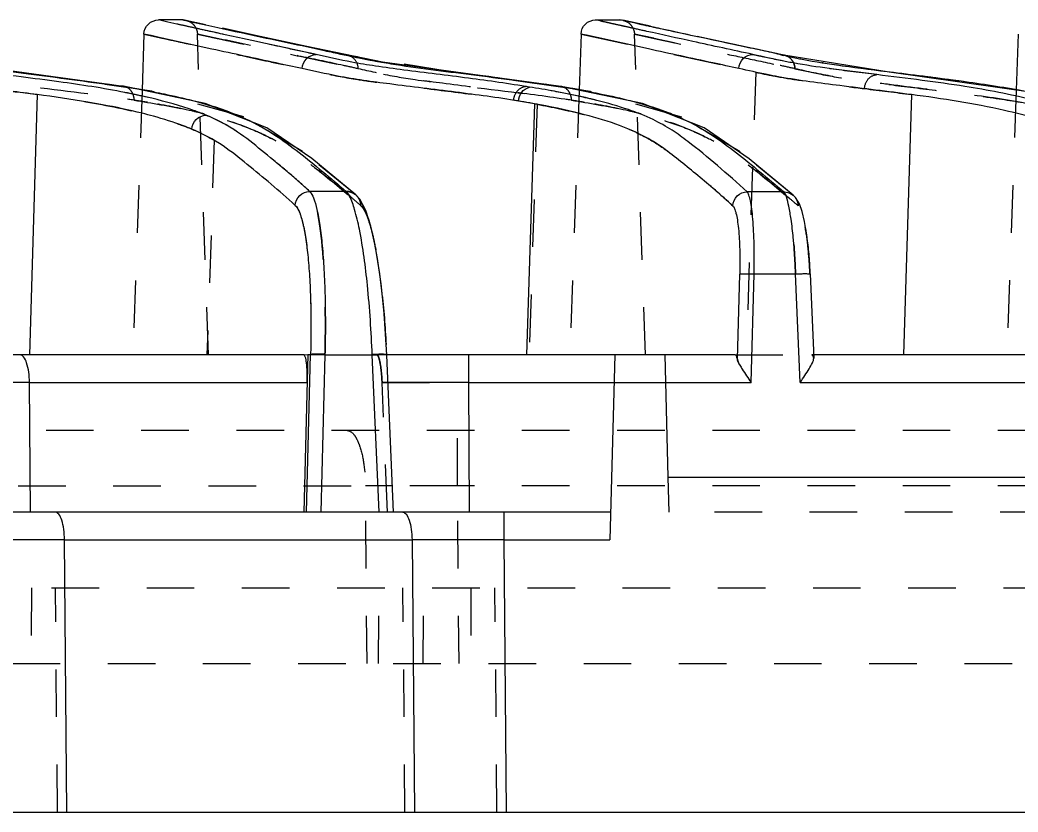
# Model space of a CAD drawing. Header units: millimetres. Extents: x 547 to 3706, y -10485 to 2068.
# Drawn here: x 1205.15 to 1239.41, y 1363.38 to 1390.58 of the extents above; entities that cross this region are included whole.
import ezdxf

# ---------------------------------------------------------------- set-up
doc = ezdxf.new("R2010")
doc.units = ezdxf.units.MM
doc.header["$LTSCALE"] = 16.335
doc.linetypes.add('HIDDEN', pattern=[0.2, 0.1, -0.1])
doc.layers.get('0').update_dxf_attribs({"linetype": 'CONTINUOUS'})
doc.layers.add('DEFAULT_2', color=8, linetype='HIDDEN')

msp = doc.modelspace()

# ---------------------------------------------------------------- linework, layer by layer
at = {"color": 7, "linetype": 'Continuous'}
for p, q in [((1210.744, 1390.583), (1209.91, 1390.583)), ((1210.226, 1390.513), (1209.911, 1390.583)), ((1211.054, 1390.329), (1210.226, 1390.513)), ((1210.969, 1390.535), (1211.539, 1390.411)), ((1224.91, 1390.583), (1225.744, 1390.583)), ((1225.156, 1390.528), (1224.91, 1390.583)), ((1225.686, 1390.41), (1225.156, 1390.528)), ((1226.322, 1390.457), (1225.745, 1390.583)), ((1226.376, 1390.456), (1225.845, 1390.572)), ((1225.785, 1390.388), (1225.686, 1390.41)), ((1226.673, 1390.191), (1225.785, 1390.388)), ((1209.41, 1390.1), (1209.343, 1388.17)), ((1209.659, 1390.045), (1209.41, 1390.1)), ((1209.975, 1389.975), (1209.659, 1390.045)), ((1211.743, 1389.585), (1209.975, 1389.975)), ((1224.41, 1390.1), (1224.343, 1388.17)), ((1224.661, 1390.045), (1224.41, 1390.1)), ((1224.97, 1389.977), (1224.661, 1390.045)), ((1226.729, 1389.588), (1224.97, 1389.977)), ((1239.41, 1390.1), (1239.343, 1388.174)), ((1217.593, 1389.13), (1215.001, 1389.674)), ((1231.273, 1389.401), (1229.99, 1389.676)), ((1208.703, 1388.303), (1202.587, 1389.131)), ((1216.389, 1389.376), (1216.381, 1389.378)), ((1223.713, 1388.302), (1217.593, 1389.13)), ((1231.27, 1389.39), (1231.371, 1389.38)), ((1231.371, 1389.38), (1231.378, 1389.378)), ((1234.992, 1388.796), (1231.372, 1389.379)), ((1239.921, 1388.091), (1234.992, 1388.796)), ((1208.703, 1388.304), (1208.616, 1388.307)), ((1208.703, 1388.304), (1208.703, 1388.304)), ((1211.513, 1387.716), (1208.703, 1388.304)), ((1223.713, 1388.302), (1223.625, 1388.305)), ((1224.343, 1388.182), (1223.708, 1388.272)), ((1223.713, 1388.302), (1223.713, 1388.302)), ((1205.75, 1388.02), (1205.481, 1379.084)), ((1213.623, 1386.88), (1211.513, 1387.716)), ((1235.75, 1388.02), (1235.481, 1379.084)), ((1222.814, 1387.704), (1222.542, 1379.084)), ((1215.173, 1385.821), (1213.623, 1386.88)), ((1216.678, 1384.577), (1215.173, 1385.821)), ((1231.694, 1384.564), (1230.184, 1385.812)), ((1216.351, 1384.695), (1215.097, 1384.695)), ((1231.366, 1384.681), (1230.111, 1384.681)), ((1216.67, 1384.584), (1216.678, 1384.577)), ((1231.69, 1384.567), (1231.694, 1384.564)), ((1232.256, 1382.192), (1232.21, 1382.75)), ((1232.274, 1381.86), (1232.256, 1382.192)), ((1229.776, 1378.932), (1229.856, 1381.855)), ((1230.248, 1378.136), (1230.35, 1381.864)), ((1230.35, 1381.864), (1231.774, 1381.864)), ((1231.935, 1378.136), (1231.774, 1381.864)), ((1232.274, 1381.86), (1232.398, 1378.974)), ((1232.274, 1381.86), (1232.274, 1381.86)), ((1217.744, 1379.088), (1217.728, 1379.434)), ((1214.895, 1379.084), (1151.125, 1379.084)), ((1215.036, 1379.094), (1214.897, 1373.684)), ((1214.984, 1373.684), (1215.129, 1379.094)), ((1215.036, 1379.094), (1215.129, 1379.094)), ((1215.623, 1379.083), (1215.478, 1373.684)), ((1215.623, 1379.083), (1217.245, 1379.083)), ((1217.481, 1373.684), (1217.245, 1379.083)), ((1229.702, 1379.084), (1217.744, 1379.084)), ((1217.745, 1379.077), (1217.745, 1379.077)), ((1217.98, 1373.684), (1217.745, 1379.077)), ((1220.56, 1378.136), (1220.56, 1379.084)), ((1225.566, 1379.084), (1225.4, 1372.736)), ((1227.284, 1379.084), (1227.394, 1374.884)), ((1244.702, 1379.084), (1232.332, 1379.084)), ((1205.52, 1373.684), (1205.482, 1378.136)), ((1205.482, 1378.136), (1215.012, 1378.136)), ((1220.583, 1373.684), (1220.56, 1378.136)), ((1220.56, 1378.136), (1230.248, 1378.136)), ((1231.935, 1378.136), (1244.817, 1378.136)), ((1227.394, 1374.884), (1240.456, 1374.884)), ((1225.425, 1373.684), (1136.716, 1373.684)), ((1221.768, 1372.736), (1221.768, 1373.684)), ((1206.764, 1363.384), (1206.685, 1372.736)), ((1206.685, 1372.736), (1218.61, 1372.736)), ((1218.61, 1372.736), (1218.69, 1363.384)), ((1221.848, 1363.384), (1221.768, 1372.736)), ((1221.768, 1372.736), (1225.4, 1372.736)), ((1135.228, 1363.384), (1617.379, 1363.384))]:
    msp.add_line(p, q, dxfattribs=at)
for points in [[(1230.184, 1385.812), (1228.633, 1386.874), (1226.523, 1387.713), (1223.713, 1388.302)], [(1217.143, 1383.702), (1216.984, 1384.135), (1216.788, 1384.463), (1216.669, 1384.584)], [(1232.078, 1383.666), (1231.997, 1384.004), (1231.904, 1384.264), (1231.769, 1384.487), (1231.689, 1384.567)], [(1217.728, 1379.434), (1217.653, 1380.52), (1217.552, 1381.518), (1217.43, 1382.392), (1217.292, 1383.124), (1217.143, 1383.702)], [(1232.21, 1382.75), (1232.15, 1383.245), (1232.078, 1383.666)]]:
    msp.add_lwpolyline(points, dxfattribs=at)
for centre, radius, start, end in [((1222.72, 1418.948), 30.256, 258.9294, 259.6354), ((1222.926, 1420.085), 31.411, 259.6385, 260.7568), ((1232.897, 1395.303), 6.133, 254.616, 255.4588), ((1234.712, 1408.005), 19.692, 259.6769, 259.8583), ((1202.939, 1351.515), 37.228, 81.0765, 81.2288), ((1203.722, 1356.417), 32.264, 79.2408, 81.1002), ((1217.963, 1351.651), 37.09, 81.0656, 81.2187), ((1218.739, 1356.498), 32.181, 79.2382, 81.0889), ((1216.796, 1354.568), 33.677, 79.7044, 80.6594)]:
    msp.add_arc(centre, radius, start, end, dxfattribs=at)
for points, knots in [([(1209.41, 1390.1), (1209.414, 1390.225), (1209.525, 1390.481), (1209.785, 1390.583), (1209.91, 1390.583)], [0, 0, 0, 0, 0.500068, 1, 1, 1, 1]), ([(1210.744, 1390.583), (1210.766, 1390.583), (1210.841, 1390.561), (1210.916, 1390.546), (1210.969, 1390.535)], [0, 0, 0, 0, 0.285566, 1, 1, 1, 1]), ([(1224.41, 1390.1), (1224.414, 1390.225), (1224.525, 1390.481), (1224.785, 1390.583), (1224.91, 1390.583)], [0, 0, 0, 0, 0.500127, 1, 1, 1, 1]), ([(1231.271, 1389.39), (1230.712, 1389.518), (1229.68, 1389.733), (1228.029, 1390.086), (1226.941, 1390.322), (1226.322, 1390.457)], [0, 0, 0, 0, 0.33985, 0.62479, 1, 1, 1, 1]), ([(1215.321, 1389.396), (1214.479, 1389.579), (1213.055, 1389.883), (1211.634, 1390.2), (1211.054, 1390.329)], [0, 0, 0, 0, 0.591989, 1, 1, 1, 1]), ([(1211.539, 1390.411), (1212.074, 1390.295), (1213.428, 1389.996), (1214.785, 1389.715), (1215.605, 1389.534)], [0, 0, 0, 0, 0.394558, 1, 1, 1, 1]), ([(1230.309, 1389.398), (1229.621, 1389.548), (1228.408, 1389.807), (1227.197, 1390.075), (1226.673, 1390.191)], [0, 0, 0, 0, 0.567555, 1, 1, 1, 1]), ([(1214.838, 1388.914), (1214.542, 1388.979), (1213.51, 1389.2), (1212.478, 1389.423), (1211.743, 1389.585)], [0, 0, 0, 0, 0.286787, 1, 1, 1, 1]), ([(1215.605, 1389.534), (1215.705, 1389.511), (1216.14, 1389.414), (1216.574, 1389.321), (1216.91, 1389.255)], [0, 0, 0, 0, 0.231466, 1, 1, 1, 1]), ([(1229.826, 1388.917), (1229.53, 1388.981), (1228.497, 1389.202), (1227.465, 1389.425), (1226.729, 1389.588)], [0, 0, 0, 0, 0.287003, 1, 1, 1, 1]), ([(1208.755, 1388.093), (1208.005, 1388.241), (1206.383, 1388.488), (1204.357, 1388.729), (1202.765, 1388.932), (1201.79, 1389.082), (1200.997, 1389.243), (1200.528, 1389.351), (1200.309, 1389.398)], [0, 0, 0, 0, 0.268175, 0.575172, 0.716049, 0.83124, 0.921291, 1, 1, 1, 1]), ([(1214.838, 1388.914), (1214.844, 1389.038), (1214.949, 1389.287), (1215.2, 1389.394), (1215.32, 1389.396)], [0, 0, 0, 0, 0.505851, 1, 1, 1, 1]), ([(1222.638, 1388.277), (1221.944, 1388.39), (1220.509, 1388.6), (1218.742, 1388.802), (1217.406, 1388.988), (1216.399, 1389.149), (1215.727, 1389.307), (1215.32, 1389.396)], [0, 0, 0, 0, 0.284883, 0.587272, 0.720383, 0.831487, 1, 1, 1, 1]), ([(1229.827, 1388.917), (1229.833, 1389.04), (1229.938, 1389.289), (1230.188, 1389.397), (1230.309, 1389.398)], [0, 0, 0, 0, 0.505805, 1, 1, 1, 1]), ([(1231.857, 1389.077), (1231.709, 1389.103), (1231.191, 1389.2), (1230.677, 1389.318), (1230.309, 1389.398)], [0, 0, 0, 0, 0.285115, 1, 1, 1, 1]), ([(1232.001, 1389.225), (1231.941, 1389.236), (1231.725, 1389.279), (1231.511, 1389.327), (1231.358, 1389.367)], [0, 0, 0, 0, 0.279, 1, 1, 1, 1]), ([(1235.132, 1388.775), (1234.547, 1388.848), (1233.5, 1388.978), (1232.458, 1389.136), (1232.001, 1389.225)], [0, 0, 0, 0, 0.559065, 1, 1, 1, 1]), ([(1205.749, 1388.02), (1205.121, 1388.104), (1203.907, 1388.253), (1202.254, 1388.453), (1200.906, 1388.672), (1200.151, 1388.846), (1199.826, 1388.917)], [0, 0, 0, 0, 0.316917, 0.612326, 0.833562, 1, 1, 1, 1]), ([(1202.874, 1389.083), (1203.787, 1388.933), (1205.706, 1388.711), (1207.62, 1388.447), (1208.616, 1388.307)], [0, 0, 0, 0, 0.479096, 1, 1, 1, 1]), ([(1222.262, 1387.799), (1221.546, 1387.917), (1220.073, 1388.113), (1218, 1388.36), (1216.236, 1388.599), (1215.243, 1388.826), (1214.838, 1388.914)], [0, 0, 0, 0, 0.289904, 0.593278, 0.834298, 1, 1, 1, 1]), ([(1217.88, 1389.081), (1218.795, 1388.932), (1220.715, 1388.71), (1222.63, 1388.446), (1223.626, 1388.306)], [0, 0, 0, 0, 0.479583, 1, 1, 1, 1]), ([(1231.184, 1388.632), (1231.057, 1388.655), (1230.602, 1388.742), (1230.152, 1388.846), (1229.826, 1388.917)], [0, 0, 0, 0, 0.279757, 1, 1, 1, 1]), ([(1241.54, 1387.313), (1241.01, 1387.531), (1239.7, 1387.925), (1237.878, 1388.268), (1236.093, 1388.517), (1234.592, 1388.702), (1233.168, 1388.878), (1232.265, 1389.006), (1231.857, 1389.077)], [0, 0, 0, 0, 0.174554, 0.414332, 0.563561, 0.722436, 0.874268, 1, 1, 1, 1]), ([(1239.579, 1388.143), (1238.876, 1388.273), (1237.395, 1388.495), (1235.909, 1388.679), (1235.132, 1388.775)], [0, 0, 0, 0, 0.477115, 1, 1, 1, 1]), ([(1235.749, 1388.02), (1234.931, 1388.129), (1233.428, 1388.309), (1231.924, 1388.5), (1231.245, 1388.621)], [0, 0, 0, 0, 0.544323, 1, 1, 1, 1]), ([(1209.675, 1387.893), (1209.602, 1387.91), (1209.297, 1387.982), (1208.989, 1388.046), (1208.755, 1388.093)], [0, 0, 0, 0, 0.238001, 1, 1, 1, 1]), ([(1209.745, 1388.113), (1209.866, 1388.09), (1210.314, 1388.001), (1210.759, 1387.9), (1211.081, 1387.815)], [0, 0, 0, 0, 0.269467, 1, 1, 1, 1]), ([(1222.262, 1387.799), (1222.269, 1387.907), (1222.344, 1388.121), (1222.536, 1388.247), (1222.637, 1388.27)], [0, 0, 0, 0, 0.510622, 1, 1, 1, 1]), ([(1223.763, 1388.083), (1223.674, 1388.1), (1223.3, 1388.17), (1222.925, 1388.233), (1222.638, 1388.277)], [0, 0, 0, 0, 0.237278, 1, 1, 1, 1]), ([(1224.951, 1387.821), (1224.859, 1387.845), (1224.465, 1387.94), (1224.068, 1388.024), (1223.763, 1388.083)], [0, 0, 0, 0, 0.233864, 1, 1, 1, 1]), ([(1224.748, 1388.113), (1224.869, 1388.09), (1225.32, 1388), (1225.768, 1387.897), (1226.093, 1387.812)], [0, 0, 0, 0, 0.269614, 1, 1, 1, 1]), ([(1207.989, 1387.672), (1207.82, 1387.704), (1207.076, 1387.837), (1206.327, 1387.944), (1205.749, 1388.021)], [0, 0, 0, 0, 0.227666, 1, 1, 1, 1]), ([(1211.54, 1387.313), (1211.409, 1387.367), (1210.8, 1387.599), (1210.171, 1387.774), (1209.675, 1387.893)], [0, 0, 0, 0, 0.217484, 1, 1, 1, 1]), ([(1211.081, 1387.815), (1211.191, 1387.787), (1211.595, 1387.677), (1211.993, 1387.549), (1212.278, 1387.443)], [0, 0, 0, 0, 0.272613, 1, 1, 1, 1]), ([(1230.111, 1384.681), (1229.778, 1384.989), (1229.108, 1385.576), (1228.253, 1386.288), (1227.519, 1386.82), (1226.844, 1387.203), (1225.975, 1387.542), (1225.318, 1387.729), (1224.951, 1387.821)], [0, 0, 0, 0, 0.222296, 0.435978, 0.544622, 0.66584, 0.814774, 1, 1, 1, 1]), ([(1226.093, 1387.812), (1226.203, 1387.784), (1226.603, 1387.674), (1227, 1387.547), (1227.283, 1387.442)], [0, 0, 0, 0, 0.272495, 1, 1, 1, 1]), ([(1241.055, 1386.833), (1240.375, 1387.115), (1238.615, 1387.601), (1236.82, 1387.878), (1235.749, 1388.021)], [0, 0, 0, 0, 0.405004, 1, 1, 1, 1]), ([(1209.735, 1387.277), (1209.605, 1387.312), (1209.027, 1387.463), (1208.443, 1387.587), (1207.989, 1387.672)], [0, 0, 0, 0, 0.226596, 1, 1, 1, 1]), ([(1212.278, 1387.443), (1212.333, 1387.423), (1212.542, 1387.343), (1212.748, 1387.256), (1212.897, 1387.187)], [0, 0, 0, 0, 0.262785, 1, 1, 1, 1]), ([(1229.617, 1384.203), (1229.421, 1384.383), (1229.028, 1384.736), (1228.428, 1385.237), (1227.835, 1385.721), (1227.227, 1386.207), (1226.491, 1386.658), (1225.529, 1387.056), (1224.28, 1387.413), (1223.339, 1387.608), (1222.815, 1387.704)], [0, 0, 0, 0, 0.102255, 0.202975, 0.300542, 0.39637, 0.501699, 0.630979, 0.795126, 1, 1, 1, 1]), ([(1227.283, 1387.442), (1227.339, 1387.421), (1227.551, 1387.34), (1227.759, 1387.251), (1227.911, 1387.182)], [0, 0, 0, 0, 0.263042, 1, 1, 1, 1]), ([(1211.055, 1386.833), (1210.958, 1386.873), (1210.526, 1387.043), (1210.082, 1387.181), (1209.735, 1387.277)], [0, 0, 0, 0, 0.225465, 1, 1, 1, 1]), ([(1211.055, 1386.833), (1211.062, 1386.956), (1211.17, 1387.203), (1211.419, 1387.31), (1211.54, 1387.313)], [0, 0, 0, 0, 0.504014, 1, 1, 1, 1]), ([(1215.097, 1384.695), (1214.826, 1384.943), (1214.284, 1385.422), (1213.454, 1386.097), (1212.591, 1386.8), (1211.918, 1387.157), (1211.54, 1387.313)], [0, 0, 0, 0, 0.248202, 0.489414, 0.72395, 1, 1, 1, 1]), ([(1212.897, 1387.187), (1213.246, 1387.027), (1213.885, 1386.674), (1214.741, 1386.033), (1215.547, 1385.376), (1216.083, 1384.929), (1216.351, 1384.695)], [0, 0, 0, 0, 0.269678, 0.50967, 0.750427, 1, 1, 1, 1]), ([(1227.911, 1387.182), (1228.259, 1387.021), (1228.897, 1386.666), (1229.753, 1386.023), (1230.561, 1385.365), (1231.099, 1384.916), (1231.366, 1384.681)], [0, 0, 0, 0, 0.269093, 0.509069, 0.750089, 1, 1, 1, 1]), ([(1214.602, 1384.217), (1214.332, 1384.465), (1213.79, 1384.944), (1212.96, 1385.617), (1212.099, 1386.318), (1211.43, 1386.677), (1211.055, 1386.833)], [0, 0, 0, 0, 0.24859, 0.490225, 0.724923, 1, 1, 1, 1]), ([(1214.602, 1384.217), (1214.609, 1384.34), (1214.721, 1384.589), (1214.974, 1384.693), (1215.097, 1384.695)], [0, 0, 0, 0, 0.500358, 1, 1, 1, 1]), ([(1215.097, 1384.695), (1215.157, 1384.634), (1215.254, 1384.425), (1215.362, 1384.034), (1215.457, 1383.484), (1215.536, 1382.795), (1215.594, 1381.984), (1215.642, 1380.733), (1215.64, 1379.755), (1215.623, 1379.083)], [0, 0, 0, 0, 0.045535, 0.117452, 0.21573, 0.339178, 0.483965, 0.644857, 1, 1, 1, 1]), ([(1216.466, 1384.531), (1216.457, 1384.549), (1216.424, 1384.607), (1216.385, 1384.663), (1216.351, 1384.695)], [0, 0, 0, 0, 0.292688, 1, 1, 1, 1]), ([(1216.351, 1384.695), (1216.378, 1384.695), (1216.491, 1384.686), (1216.603, 1384.639), (1216.67, 1384.584)], [0, 0, 0, 0, 0.239024, 1, 1, 1, 1]), ([(1229.617, 1384.203), (1229.624, 1384.326), (1229.736, 1384.576), (1229.989, 1384.679), (1230.111, 1384.681)], [0, 0, 0, 0, 0.500347, 1, 1, 1, 1]), ([(1230.35, 1381.864), (1230.358, 1382.201), (1230.36, 1382.692), (1230.338, 1383.319), (1230.312, 1383.726), (1230.276, 1384.072), (1230.233, 1384.349), (1230.184, 1384.545), (1230.14, 1384.651), (1230.111, 1384.681)], [0, 0, 0, 0, 0.355297, 0.51712, 0.661719, 0.78501, 0.883769, 0.955488, 1, 1, 1, 1]), ([(1231.458, 1384.505), (1231.451, 1384.525), (1231.428, 1384.586), (1231.399, 1384.649), (1231.366, 1384.681)], [0, 0, 0, 0, 0.318776, 1, 1, 1, 1]), ([(1231.367, 1384.681), (1231.394, 1384.682), (1231.509, 1384.672), (1231.622, 1384.623), (1231.69, 1384.567)], [0, 0, 0, 0, 0.2391, 1, 1, 1, 1]), ([(1216.805, 1383.395), (1216.759, 1383.625), (1216.67, 1384.01), (1216.542, 1384.388), (1216.466, 1384.531)], [0, 0, 0, 0, 0.591447, 1, 1, 1, 1]), ([(1231.62, 1383.74), (1231.599, 1383.889), (1231.555, 1384.147), (1231.494, 1384.401), (1231.458, 1384.505)], [0, 0, 0, 0, 0.579708, 1, 1, 1, 1]), ([(1214.602, 1384.217), (1214.661, 1384.162), (1214.758, 1383.972), (1214.867, 1383.613), (1214.962, 1383.112), (1215.041, 1382.484), (1215.099, 1381.744), (1215.147, 1380.602), (1215.145, 1379.708), (1215.129, 1379.094)], [0, 0, 0, 0, 0.046527, 0.118942, 0.217364, 0.340215, 0.484303, 0.645535, 1, 1, 1, 1]), ([(1229.617, 1384.203), (1229.645, 1384.179), (1229.689, 1384.091), (1229.738, 1383.927), (1229.782, 1383.697), (1229.833, 1383.281), (1229.865, 1382.66), (1229.864, 1382.136), (1229.856, 1381.855)], [0, 0, 0, 0, 0.045975, 0.118667, 0.21755, 0.340464, 0.645824, 1, 1, 1, 1]), ([(1231.716, 1382.871), (1231.709, 1382.949), (1231.684, 1383.239), (1231.651, 1383.529), (1231.62, 1383.74)], [0, 0, 0, 0, 0.269844, 1, 1, 1, 1]), ([(1217.245, 1379.083), (1217.213, 1379.881), (1217.116, 1381.324), (1216.933, 1382.76), (1216.805, 1383.395)], [0, 0, 0, 0, 0.552233, 1, 1, 1, 1]), ([(1231.774, 1381.864), (1231.771, 1381.95), (1231.756, 1382.286), (1231.736, 1382.621), (1231.716, 1382.871)], [0, 0, 0, 0, 0.255688, 1, 1, 1, 1]), ([(1229.856, 1381.855), (1229.874, 1381.861), (1229.931, 1381.863), (1230.039, 1381.868), (1230.185, 1381.867), (1230.294, 1381.866), (1230.35, 1381.864)], [0, 0, 0, 0, 0.112979, 0.340795, 0.657971, 1, 1, 1, 1]), ([(1231.774, 1381.864), (1231.834, 1381.867), (1231.95, 1381.87), (1232.088, 1381.873), (1232.18, 1381.871), (1232.227, 1381.869), (1232.254, 1381.865), (1232.271, 1381.863), (1232.273, 1381.86)], [0, 0, 0, 0, 0.360493, 0.695731, 0.824121, 0.917238, 0.975457, 1, 1, 1, 1]), ([(1205.482, 1378.136), (1205.48, 1378.255), (1205.463, 1378.482), (1205.401, 1378.783), (1205.316, 1378.992), (1205.211, 1379.084), (1205.166, 1379.084)], [0, 0, 0, 0, 0.340915, 0.65254, 0.872311, 1, 1, 1, 1]), ([(1215.012, 1378.136), (1215.015, 1378.259), (1215.014, 1378.485), (1214.996, 1378.777), (1214.964, 1378.969), (1214.931, 1379.06), (1214.905, 1379.084), (1214.895, 1379.084)], [0, 0, 0, 0, 0.378654, 0.695107, 0.906492, 0.966493, 1, 1, 1, 1]), ([(1215.624, 1379.106), (1215.566, 1379.108), (1215.459, 1379.109), (1215.313, 1379.109), (1215.207, 1379.102), (1215.148, 1379.101), (1215.129, 1379.094)], [0, 0, 0, 0, 0.347705, 0.651773, 0.879833, 1, 1, 1, 1]), ([(1217.744, 1379.088), (1217.744, 1379.091), (1217.726, 1379.094), (1217.701, 1379.098), (1217.651, 1379.101), (1217.558, 1379.103), (1217.42, 1379.101), (1217.304, 1379.097), (1217.245, 1379.095)], [0, 0, 0, 0, 0.021445, 0.079467, 0.175833, 0.307529, 0.643363, 1, 1, 1, 1]), ([(1229.776, 1378.932), (1229.768, 1378.97), (1229.758, 1379.021), (1229.721, 1379.084), (1229.702, 1379.084)], [0, 0, 0, 0, 0.681737, 1, 1, 1, 1]), ([(1229.776, 1378.932), (1229.779, 1378.916), (1229.799, 1378.845), (1229.834, 1378.779), (1229.862, 1378.728)], [0, 0, 0, 0, 0.210505, 1, 1, 1, 1]), ([(1231.935, 1378.136), (1231.988, 1378.216), (1232.091, 1378.37), (1232.235, 1378.592), (1232.346, 1378.786), (1232.4, 1378.917), (1232.398, 1378.974)], [0, 0, 0, 0, 0.296806, 0.577617, 0.822555, 1, 1, 1, 1]), ([(1229.862, 1378.728), (1229.888, 1378.681), (1230.01, 1378.48), (1230.145, 1378.287), (1230.248, 1378.136)], [0, 0, 0, 0, 0.228135, 1, 1, 1, 1]), ([(1205.482, 1378.136), (1205.225, 1378.137), (1204.172, 1378.137), (1203.12, 1378.137), (1202.324, 1378.136)], [0, 0, 0, 0, 0.244323, 1, 1, 1, 1]), ([(1220.56, 1378.136), (1220.324, 1378.136), (1219.399, 1378.137), (1218.474, 1378.137), (1217.784, 1378.136)], [0, 0, 0, 0, 0.254432, 1, 1, 1, 1]), ([(1206.685, 1372.736), (1206.683, 1372.855), (1206.665, 1373.082), (1206.604, 1373.383), (1206.519, 1373.592), (1206.414, 1373.684), (1206.369, 1373.684)], [0, 0, 0, 0, 0.340915, 0.65254, 0.872311, 1, 1, 1, 1]), ([(1218.294, 1373.684), (1218.339, 1373.684), (1218.444, 1373.592), (1218.529, 1373.383), (1218.591, 1373.082), (1218.608, 1372.855), (1218.61, 1372.736)], [0, 0, 0, 0, 0.127689, 0.347459, 0.659085, 1, 1, 1, 1]), ([(1206.685, 1372.736), (1206.428, 1372.737), (1205.375, 1372.737), (1204.322, 1372.737), (1203.527, 1372.736)], [0, 0, 0, 0, 0.244323, 1, 1, 1, 1]), ([(1221.768, 1372.736), (1221.501, 1372.737), (1220.448, 1372.737), (1219.395, 1372.737), (1218.61, 1372.736)], [0, 0, 0, 0, 0.254116, 1, 1, 1, 1])]:
    msp.add_open_spline(points, degree=3, knots=knots, dxfattribs=at)
at = {"layer": 'DEFAULT_2', "color": 8, "linetype": 'HIDDEN'}
for p, q in [((1210.744, 1390.583), (1210.845, 1390.572)), ((1213.706, 1389.951), (1210.845, 1390.572)), ((1225.744, 1390.583), (1225.845, 1390.572)), ((1229.99, 1389.676), (1226.376, 1390.456)), ((1211.629, 1379.084), (1211.244, 1390.1)), ((1211.924, 1389.952), (1211.244, 1390.1)), ((1215.001, 1389.674), (1213.19, 1390.063)), ((1224.41, 1390.1), (1230.4, 1388.79)), ((1226.629, 1379.084), (1226.244, 1390.1)), ((1226.907, 1389.955), (1226.244, 1390.1)), ((1216.381, 1389.378), (1216.279, 1389.388)), ((1219.959, 1388.8), (1216.382, 1389.377)), ((1231.378, 1389.378), (1231.273, 1389.401)), ((1231.378, 1389.378), (1231.371, 1389.38)), ((1209.679, 1388.137), (1204.892, 1388.809)), ((1223.708, 1388.272), (1219.959, 1388.8)), ((1230.406, 1388.79), (1230.081, 1379.084)), ((1234.992, 1388.796), (1234.919, 1388.805)), ((1209.343, 1388.17), (1209.025, 1379.084)), ((1212.836, 1387.259), (1209.679, 1388.137)), ((1224.343, 1388.17), (1224.025, 1379.084)), ((1224.736, 1388.127), (1224.343, 1388.182)), ((1227.867, 1387.246), (1224.736, 1388.127)), ((1239.343, 1388.174), (1239.025, 1379.084)), ((1222.903, 1387.687), (1222.631, 1379.084)), ((1214.853, 1386.067), (1212.836, 1387.259)), ((1229.871, 1386.053), (1227.867, 1387.246)), ((1211.824, 1386.45), (1211.571, 1379.084)), ((1216.678, 1384.577), (1214.853, 1386.067)), ((1231.694, 1384.563), (1229.871, 1386.053)), ((1216.816, 1384.427), (1216.667, 1384.586)), ((1216.667, 1384.586), (1216.678, 1384.577)), ((1231.689, 1384.567), (1231.694, 1384.564)), ((1231.77, 1384.486), (1231.77, 1384.486)), ((1232.15, 1383.243), (1232.15, 1383.244)), ((1232.211, 1382.747), (1232.21, 1382.749)), ((1232.256, 1382.189), (1232.256, 1382.19)), ((1232.274, 1381.86), (1232.268, 1381.855)), ((1232.274, 1381.86), (1232.269, 1381.856)), ((1232.274, 1381.86), (1232.274, 1381.86)), ((1217.728, 1379.434), (1217.72, 1379.578)), ((1214.895, 1379.084), (1215.036, 1379.094)), ((1215.129, 1379.094), (1215.623, 1379.083)), ((1217.245, 1379.083), (1217.401, 1379.084)), ((1217.744, 1379.084), (1217.245, 1379.083)), ((1217.739, 1379.083), (1217.543, 1379.083)), ((1217.74, 1379.072), (1217.745, 1379.077)), ((1217.74, 1379.072), (1217.745, 1379.077)), ((1229.702, 1379.084), (1232.332, 1379.084)), ((1232.398, 1378.974), (1232.391, 1379.009)), ((1217.767, 1373.684), (1217.582, 1378.136)), ((1217.784, 1378.136), (1217.582, 1378.136)), ((1446.174, 1376.484), (1154.54, 1376.484)), ((1220.173, 1374.589), (1220.173, 1376.484)), ((1227.394, 1374.884), (1227.425, 1373.684)), ((1205.09, 1374.589), (1217.015, 1374.589)), ((1217.067, 1368.484), (1217.015, 1374.589)), ((1220.225, 1368.484), (1220.173, 1374.589)), ((1446.174, 1374.589), (1220.173, 1374.589)), ((1240.425, 1373.684), (1227.425, 1373.684)), ((1137.631, 1371.084), (1548.823, 1371.084)), ((1205.553, 1371.084), (1205.531, 1368.484)), ((1206.44, 1363.384), (1206.374, 1371.084)), ((1217.456, 1368.484), (1217.478, 1371.084)), ((1218.365, 1363.384), (1218.3, 1371.084)), ((1218.994, 1368.484), (1219.016, 1371.084)), ((1220.625, 1371.084), (1220.625, 1368.484)), ((1221.523, 1363.384), (1221.458, 1371.084)), ((1142.827, 1368.484), (1543.627, 1368.484))]:
    msp.add_line(p, q, dxfattribs=at)
msp.add_lwpolyline([(1217.72, 1379.578), (1217.629, 1380.787), (1217.507, 1381.869), (1217.361, 1382.782), (1217.199, 1383.507), (1217.025, 1384.04), (1216.816, 1384.427)], dxfattribs=at)
for centre, radius, start, end in [((1204.511, 1335.289), 55, 77.126, 77.6647), ((1219.749, 1336.387), 53.876, 77.1248, 77.684), ((1203.089, 1349.085), 39.202, 80.5494, 81.5587), ((1216.682, 1353.952), 34.304, 79.55, 80.9136), ((1218.117, 1349.214), 39.071, 80.5443, 81.5489), ((1216.361, 1384.209), 0.486, 50.9434, 91.174), ((1145.59, 1300.91), 109.623, 49.4585, 49.6569), ((1164.232, 1305.211), 103.988, 49.43193, 49.63797), ((1218.594, 473.94), 900.65, 89.899552, 90.100448), ((1218.575, 434.28), 940.31, 89.902646, 90.038722)]:
    msp.add_arc(centre, radius, start, end, dxfattribs=at)
for points, knots in [([(1215.32, 1389.395), (1215.234, 1389.414), (1214.849, 1389.5), (1213.953, 1389.689), (1212.748, 1389.954), (1211.684, 1390.188), (1211.008, 1390.339), (1210.617, 1390.425), (1210.335, 1390.489), (1210.083, 1390.541), (1210.022, 1390.562), (1209.894, 1390.583), (1209.909, 1390.583)], [0, 0, 0, 0, 0.047586, 0.213602, 0.496262, 0.715828, 0.802365, 0.873326, 0.92864, 0.968238, 0.992048, 1, 1, 1, 1]), ([(1211.539, 1390.41), (1211.457, 1390.428), (1211.31, 1390.46), (1211.111, 1390.503), (1210.958, 1390.536), (1210.848, 1390.562), (1210.782, 1390.573), (1210.753, 1390.583), (1210.746, 1390.583)], [0, 0, 0, 0, 0.309079, 0.557465, 0.750879, 0.889193, 0.972277, 1, 1, 1, 1]), ([(1210.847, 1390.571), (1210.911, 1390.557), (1211.036, 1390.505), (1211.131, 1390.406), (1211.166, 1390.35)], [0, 0, 0, 0, 0.496404, 1, 1, 1, 1]), ([(1226.673, 1390.191), (1226.5, 1390.229), (1226.2, 1390.296), (1225.799, 1390.385), (1225.482, 1390.455), (1225.254, 1390.507), (1225.05, 1390.55), (1225.001, 1390.566), (1224.898, 1390.583), (1224.91, 1390.583)], [0, 0, 0, 0, 0.294165, 0.509214, 0.686638, 0.823569, 0.92137, 0.980737, 1, 1, 1, 1]), ([(1231.272, 1389.39), (1230.854, 1389.486), (1230.057, 1389.657), (1228.94, 1389.889), (1227.983, 1390.097), (1227.201, 1390.267), (1226.656, 1390.385), (1226.307, 1390.46), (1226.11, 1390.504), (1225.957, 1390.536), (1225.848, 1390.562), (1225.782, 1390.573), (1225.753, 1390.583), (1225.746, 1390.583)], [0, 0, 0, 0, 0.227192, 0.43271, 0.605316, 0.746926, 0.857501, 0.900974, 0.936574, 0.964295, 0.984119, 0.996027, 1, 1, 1, 1]), ([(1225.845, 1390.572), (1225.909, 1390.558), (1226.036, 1390.506), (1226.131, 1390.407), (1226.166, 1390.35)], [0, 0, 0, 0, 0.4963, 1, 1, 1, 1]), ([(1211.166, 1390.35), (1211.178, 1390.331), (1211.219, 1390.253), (1211.242, 1390.165), (1211.244, 1390.1)], [0, 0, 0, 0, 0.261142, 1, 1, 1, 1]), ([(1226.166, 1390.35), (1226.178, 1390.331), (1226.219, 1390.253), (1226.242, 1390.165), (1226.244, 1390.1)], [0, 0, 0, 0, 0.261141, 1, 1, 1, 1]), ([(1196.244, 1390.1), (1196.244, 1390.101), (1196.25, 1390.098), (1196.256, 1390.099), (1196.271, 1390.094), (1196.299, 1390.089), (1196.35, 1390.077), (1196.427, 1390.06), (1196.526, 1390.039), (1196.646, 1390.012), (1196.789, 1389.981), (1197.022, 1389.931), (1197.367, 1389.856), (1197.845, 1389.752), (1198.407, 1389.629), (1199.056, 1389.488), (1199.798, 1389.329), (1200.624, 1389.157), (1201.52, 1388.965), (1202.552, 1388.723), (1203.857, 1388.506), (1206.07, 1388.229), (1207.858, 1388.015), (1209.076, 1387.827)], [0, 0, 0, 0, 0.000216, 0.000862, 0.001939, 0.003448, 0.007755, 0.013785, 0.021534, 0.031002, 0.042188, 0.055083, 0.08594, 0.123454, 0.167526, 0.218307, 0.276318, 0.342049, 0.412299, 0.487088, 0.58584, 0.716549, 1, 1, 1, 1]), ([(1209.41, 1390.1), (1209.41, 1390.101), (1209.416, 1390.098), (1209.422, 1390.099), (1209.436, 1390.094), (1209.464, 1390.089), (1209.514, 1390.077), (1209.589, 1390.061), (1209.686, 1390.039), (1209.804, 1390.013), (1209.944, 1389.982), (1210.172, 1389.931), (1210.51, 1389.856), (1210.98, 1389.753), (1211.534, 1389.631), (1212.172, 1389.491), (1212.896, 1389.333), (1213.708, 1389.156), (1214.6, 1388.969), (1215.618, 1388.736), (1216.604, 1388.553), (1217.57, 1388.42), (1218.759, 1388.269), (1220.281, 1388.086), (1221.505, 1387.921), (1222.1, 1387.826)], [0, 0, 0, 0, 0.000214, 0.000857, 0.001928, 0.003426, 0.007702, 0.013682, 0.021363, 0.030739, 0.041808, 0.054565, 0.08513, 0.122403, 0.166353, 0.21697, 0.274321, 0.338738, 0.410231, 0.486271, 0.581448, 0.643409, 0.712817, 0.86011, 1, 1, 1, 1]), ([(1211.244, 1390.1), (1211.244, 1390.101), (1211.25, 1390.098), (1211.256, 1390.099), (1211.271, 1390.094), (1211.299, 1390.089), (1211.35, 1390.077), (1211.427, 1390.06), (1211.525, 1390.039), (1211.646, 1390.012), (1211.788, 1389.981), (1212.022, 1389.931), (1212.367, 1389.856), (1212.844, 1389.752), (1213.406, 1389.629), (1214.055, 1389.488), (1214.797, 1389.329), (1215.623, 1389.158), (1216.518, 1388.965), (1217.551, 1388.723), (1218.857, 1388.506), (1221.073, 1388.228), (1222.865, 1388.014), (1224.085, 1387.826)], [0, 0, 0, 0, 0.000215, 0.000861, 0.001937, 0.003443, 0.007745, 0.013766, 0.021505, 0.030962, 0.042134, 0.055013, 0.085833, 0.123306, 0.167331, 0.218059, 0.276012, 0.341686, 0.411882, 0.4866, 0.585335, 0.716194, 1, 1, 1, 1]), ([(1216.261, 1389.019), (1215.777, 1389.125), (1214.887, 1389.309), (1213.441, 1389.622), (1212.481, 1389.83), (1211.924, 1389.952)], [0, 0, 0, 0, 0.33521, 0.614486, 1, 1, 1, 1]), ([(1226.244, 1390.1), (1226.243, 1390.102), (1226.256, 1390.095), (1226.267, 1390.097), (1226.298, 1390.088), (1226.335, 1390.081), (1226.384, 1390.07), (1226.471, 1390.051), (1226.608, 1390.021), (1226.803, 1389.978), (1227.043, 1389.926), (1227.326, 1389.864), (1227.789, 1389.764), (1228.474, 1389.615), (1229.428, 1389.407), (1230.542, 1389.174), (1231.338, 1389.004), (1231.754, 1388.909)], [0, 0, 0, 0, 0.000993, 0.003971, 0.008932, 0.015872, 0.024791, 0.035685, 0.06339, 0.098971, 0.142424, 0.193763, 0.252968, 0.394499, 0.566961, 0.772432, 1, 1, 1, 1]), ([(1212.897, 1387.186), (1212.565, 1387.338), (1211.505, 1387.742), (1209.387, 1388.216), (1206.54, 1388.611), (1204.025, 1388.902), (1202.247, 1389.173), (1201.537, 1389.319), (1201.245, 1389.396)], [0, 0, 0, 0, 0.092152, 0.28498, 0.546117, 0.817511, 0.923656, 1, 1, 1, 1]), ([(1227.91, 1387.18), (1227.585, 1387.33), (1226.538, 1387.733), (1224.438, 1388.208), (1221.598, 1388.604), (1219.08, 1388.895), (1217.292, 1389.165), (1216.575, 1389.311), (1216.279, 1389.388)], [0, 0, 0, 0, 0.090545, 0.282244, 0.542793, 0.815386, 0.922665, 1, 1, 1, 1]), ([(1216.766, 1388.906), (1216.764, 1389.012), (1216.69, 1389.231), (1216.493, 1389.352), (1216.389, 1389.376)], [0, 0, 0, 0, 0.498335, 1, 1, 1, 1]), ([(1234.559, 1388.705), (1234.025, 1388.768), (1233.064, 1388.887), (1231.775, 1389.087), (1230.893, 1389.263), (1230.436, 1389.364), (1230.307, 1389.393)], [0, 0, 0, 0, 0.374075, 0.674129, 0.908425, 1, 1, 1, 1]), ([(1246.351, 1384.695), (1246.033, 1384.972), (1245.396, 1385.499), (1244.428, 1386.293), (1243.287, 1387.047), (1241.686, 1387.701), (1239.411, 1388.212), (1236.57, 1388.607), (1234.057, 1388.898), (1232.275, 1389.168), (1231.562, 1389.314), (1231.268, 1389.39)], [0, 0, 0, 0, 0.078412, 0.153581, 0.23269, 0.331749, 0.473161, 0.664931, 0.864942, 0.943465, 1, 1, 1, 1]), ([(1231.378, 1389.378), (1231.481, 1389.354), (1231.679, 1389.233), (1231.752, 1389.015), (1231.754, 1388.909)], [0, 0, 0, 0, 0.501719, 1, 1, 1, 1]), ([(1231.754, 1388.909), (1231.752, 1389.015), (1231.679, 1389.233), (1231.481, 1389.354), (1231.378, 1389.378)], [0, 0, 0, 0, 0.498306, 1, 1, 1, 1]), ([(1223.859, 1387.86), (1223.161, 1387.965), (1221.759, 1388.147), (1219.784, 1388.388), (1218.114, 1388.613), (1217.157, 1388.817), (1216.766, 1388.906)], [0, 0, 0, 0, 0.295414, 0.591007, 0.832354, 1, 1, 1, 1]), ([(1230.4, 1388.79), (1230.626, 1388.741), (1231.133, 1388.636), (1231.992, 1388.497), (1233.013, 1388.363), (1233.75, 1388.272), (1234.138, 1388.224)], [0, 0, 0, 0, 0.183086, 0.410615, 0.690026, 1, 1, 1, 1]), ([(1231.754, 1388.909), (1232.053, 1388.841), (1232.747, 1388.688), (1233.965, 1388.493), (1235.45, 1388.307), (1237.088, 1388.105), (1238.696, 1387.892), (1240.474, 1387.603), (1242.204, 1387.207), (1243.788, 1386.561), (1244.917, 1385.803), (1245.893, 1385.024), (1246.525, 1384.49), (1246.845, 1384.217)], [0, 0, 0, 0, 0.056847, 0.132168, 0.229053, 0.335045, 0.438825, 0.530538, 0.669958, 0.767804, 0.846283, 0.92181, 1, 1, 1, 1]), ([(1239.531, 1387.754), (1238.797, 1387.877), (1237.285, 1388.083), (1235.42, 1388.309), (1233.998, 1388.493), (1232.913, 1388.657), (1232.186, 1388.81), (1231.754, 1388.909)], [0, 0, 0, 0, 0.28405, 0.581716, 0.716919, 0.83097, 1, 1, 1, 1]), ([(1234.139, 1388.225), (1234.147, 1388.343), (1234.229, 1388.575), (1234.452, 1388.698), (1234.56, 1388.705)], [0, 0, 0, 0, 0.52404, 1, 1, 1, 1]), ([(1204.138, 1388.225), (1205.047, 1388.113), (1206.695, 1387.912), (1208.631, 1387.564), (1209.902, 1387.237), (1210.839, 1386.939), (1211.464, 1386.662), (1211.821, 1386.45)], [0, 0, 0, 0, 0.346322, 0.628257, 0.74323, 0.842777, 1, 1, 1, 1]), ([(1209.076, 1387.827), (1209.076, 1387.882), (1209.056, 1387.995), (1208.963, 1388.194), (1208.806, 1388.287), (1208.703, 1388.304)], [0, 0, 0, 0, 0.255003, 0.518302, 1, 1, 1, 1]), ([(1215.097, 1384.695), (1214.858, 1384.914), (1214.377, 1385.339), (1213.763, 1385.842), (1213.284, 1386.235), (1212.927, 1386.523), (1212.538, 1386.801), (1211.893, 1387.182), (1210.816, 1387.608), (1209.679, 1387.904), (1208.943, 1388.055), (1208.755, 1388.092)], [0, 0, 0, 0, 0.132676, 0.26239, 0.324796, 0.38633, 0.450137, 0.519994, 0.692297, 0.921648, 1, 1, 1, 1]), ([(1222.099, 1387.826), (1222.107, 1387.946), (1222.198, 1388.183), (1222.431, 1388.302), (1222.543, 1388.306)], [0, 0, 0, 0, 0.519316, 1, 1, 1, 1]), ([(1224.951, 1387.819), (1224.742, 1387.872), (1223.938, 1388.06), (1223.127, 1388.208), (1222.526, 1388.306)], [0, 0, 0, 0, 0.261284, 1, 1, 1, 1]), ([(1224.085, 1387.826), (1224.086, 1387.881), (1224.066, 1387.993), (1223.972, 1388.192), (1223.816, 1388.286), (1223.713, 1388.302)], [0, 0, 0, 0, 0.254973, 0.518258, 1, 1, 1, 1]), ([(1209.076, 1387.827), (1209.687, 1387.733), (1210.776, 1387.539), (1212.22, 1387.17), (1213.33, 1386.757), (1214.19, 1386.297), (1214.9, 1385.804), (1215.779, 1385.121), (1216.417, 1384.582), (1216.845, 1384.217)], [0, 0, 0, 0, 0.212175, 0.379538, 0.510809, 0.617786, 0.713478, 0.807003, 1, 1, 1, 1]), ([(1211.487, 1387.353), (1211.343, 1387.39), (1210.694, 1387.546), (1210.037, 1387.67), (1209.526, 1387.755)], [0, 0, 0, 0, 0.223323, 1, 1, 1, 1]), ([(1224.085, 1387.826), (1224.697, 1387.731), (1225.787, 1387.537), (1227.232, 1387.166), (1228.342, 1386.752), (1229.202, 1386.29), (1229.911, 1385.796), (1230.792, 1385.11), (1231.432, 1384.57), (1231.861, 1384.203)], [0, 0, 0, 0, 0.212166, 0.379392, 0.510486, 0.617353, 0.713049, 0.806672, 1, 1, 1, 1]), ([(1226.473, 1387.357), (1226.33, 1387.393), (1225.689, 1387.547), (1225.041, 1387.669), (1224.536, 1387.753)], [0, 0, 0, 0, 0.223482, 1, 1, 1, 1]), ([(1222.904, 1387.687), (1223.421, 1387.591), (1224.351, 1387.394), (1225.583, 1387.037), (1226.533, 1386.637), (1227.256, 1386.187), (1227.854, 1385.705), (1228.441, 1385.227), (1229.034, 1384.73), (1229.423, 1384.381), (1229.617, 1384.203)], [0, 0, 0, 0, 0.204336, 0.369219, 0.498438, 0.603376, 0.699101, 0.79685, 0.897668, 1, 1, 1, 1]), ([(1216.556, 1384.463), (1216.226, 1384.743), (1215.731, 1385.156), (1215.055, 1385.683), (1214.532, 1386.065), (1213.952, 1386.429), (1212.958, 1386.929), (1212.106, 1387.196), (1211.487, 1387.353)], [0, 0, 0, 0, 0.220188, 0.327699, 0.435639, 0.549213, 0.675451, 1, 1, 1, 1]), ([(1231.576, 1384.446), (1231.244, 1384.728), (1230.745, 1385.144), (1230.065, 1385.675), (1229.54, 1386.06), (1228.956, 1386.427), (1227.956, 1386.93), (1227.097, 1387.199), (1226.473, 1387.357)], [0, 0, 0, 0, 0.22025, 0.327677, 0.435467, 0.548891, 0.675041, 1, 1, 1, 1]), ([(1215.623, 1379.083), (1215.64, 1379.755), (1215.642, 1380.733), (1215.594, 1381.984), (1215.536, 1382.796), (1215.457, 1383.484), (1215.362, 1384.034), (1215.254, 1384.425), (1215.158, 1384.634), (1215.097, 1384.695)], [0, 0, 0, 0, 0.354947, 0.516308, 0.661099, 0.784253, 0.882485, 0.954446, 1, 1, 1, 1]), ([(1231.366, 1384.681), (1231.397, 1384.651), (1231.427, 1384.589), (1231.451, 1384.526), (1231.458, 1384.505)], [0, 0, 0, 0, 0.654109, 1, 1, 1, 1]), ([(1216.678, 1384.577), (1216.704, 1384.555), (1216.795, 1384.454), (1216.843, 1384.316), (1216.845, 1384.217)], [0, 0, 0, 0, 0.258993, 1, 1, 1, 1]), ([(1216.678, 1384.577), (1216.731, 1384.531), (1216.814, 1384.418), (1216.844, 1384.282), (1216.845, 1384.217)], [0, 0, 0, 0, 0.517695, 1, 1, 1, 1]), ([(1231.694, 1384.564), (1231.72, 1384.541), (1231.811, 1384.44), (1231.859, 1384.303), (1231.861, 1384.203)], [0, 0, 0, 0, 0.258994, 1, 1, 1, 1]), ([(1231.694, 1384.563), (1231.72, 1384.541), (1231.811, 1384.441), (1231.859, 1384.303), (1231.861, 1384.203)], [0, 0, 0, 0, 0.2593, 1, 1, 1, 1]), ([(1214.602, 1384.217), (1214.66, 1384.16), (1214.758, 1383.972), (1214.867, 1383.613), (1214.962, 1383.112), (1215.075, 1382.207), (1215.147, 1380.851), (1215.145, 1379.708), (1215.129, 1379.094)], [0, 0, 0, 0, 0.046745, 0.118832, 0.217318, 0.340248, 0.645524, 1, 1, 1, 1]), ([(1216.845, 1384.217), (1216.907, 1384.16), (1217.019, 1383.973), (1217.155, 1383.613), (1217.287, 1383.111), (1217.464, 1382.206), (1217.633, 1380.849), (1217.711, 1379.7), (1217.739, 1379.083)], [0, 0, 0, 0, 0.048007, 0.121192, 0.220333, 0.343363, 0.647508, 1, 1, 1, 1]), ([(1216.845, 1384.217), (1216.893, 1384.175), (1216.982, 1384.041), (1217.045, 1383.898), (1217.078, 1383.811)], [0, 0, 0, 0, 0.407901, 1, 1, 1, 1]), ([(1232.268, 1381.855), (1232.256, 1382.137), (1232.22, 1382.662), (1232.143, 1383.283), (1232.062, 1383.697), (1232.002, 1383.928), (1231.94, 1384.092), (1231.89, 1384.179), (1231.861, 1384.203)], [0, 0, 0, 0, 0.352293, 0.656517, 0.779514, 0.878972, 0.9527, 1, 1, 1, 1]), ([(1232.114, 1383.419), (1232.134, 1383.306), (1232.211, 1382.787), (1232.251, 1382.264), (1232.268, 1381.855)], [0, 0, 0, 0, 0.219216, 1, 1, 1, 1]), ([(1217.744, 1379.088), (1217.744, 1379.091), (1217.727, 1379.094), (1217.703, 1379.098), (1217.653, 1379.101), (1217.56, 1379.103), (1217.421, 1379.101), (1217.305, 1379.097), (1217.245, 1379.095)], [0, 0, 0, 0, 0.020475, 0.077583, 0.17342, 0.304999, 0.641797, 1, 1, 1, 1]), ([(1217.407, 1379.083), (1217.418, 1379.083), (1217.444, 1379.053), (1217.467, 1378.996), (1217.494, 1378.905), (1217.529, 1378.736), (1217.562, 1378.476), (1217.577, 1378.256), (1217.582, 1378.136)], [0, 0, 0, 0, 0.035623, 0.102151, 0.198572, 0.32093, 0.632484, 1, 1, 1, 1]), ([(1217.583, 1378.136), (1217.578, 1378.256), (1217.563, 1378.476), (1217.529, 1378.736), (1217.495, 1378.905), (1217.468, 1378.996), (1217.445, 1379.053), (1217.42, 1379.083), (1217.408, 1379.083)], [0, 0, 0, 0, 0.367682, 0.679346, 0.801727, 0.89814, 0.964593, 1, 1, 1, 1]), ([(1229.862, 1378.728), (1229.856, 1378.741), (1229.82, 1378.806), (1229.787, 1378.873), (1229.776, 1378.932)], [0, 0, 0, 0, 0.191341, 1, 1, 1, 1]), ([(1232.391, 1379.009), (1232.383, 1379.029), (1232.371, 1379.058), (1232.343, 1379.084), (1232.332, 1379.084)], [0, 0, 0, 0, 0.643335, 1, 1, 1, 1]), ([(1217.582, 1378.136), (1217.826, 1378.136), (1218.818, 1378.137), (1219.811, 1378.137), (1220.56, 1378.136)], [0, 0, 0, 0, 0.245525, 1, 1, 1, 1]), ([(1216.383, 1376.484), (1216.471, 1376.484), (1216.613, 1376.372), (1216.732, 1376.164), (1216.872, 1375.813), (1216.978, 1375.279), (1217.011, 1374.825), (1217.015, 1374.589)], [0, 0, 0, 0, 0.124997, 0.223485, 0.348738, 0.661517, 1, 1, 1, 1]), ([(1217.94, 1374.59), (1217.862, 1374.59), (1217.554, 1374.59), (1217.245, 1374.589), (1217.015, 1374.589)], [0, 0, 0, 0, 0.252428, 1, 1, 1, 1])]:
    msp.add_open_spline(points, degree=3, knots=knots, dxfattribs=at)
for points in [[(1216.283, 1389.388), (1216.058, 1389.439), (1215.832, 1389.489), (1215.606, 1389.538)], [(1234.138, 1388.225), (1234.675, 1388.159), (1235.212, 1388.093), (1235.749, 1388.022)], [(1216.351, 1384.695), (1216.399, 1384.649), (1216.436, 1384.592), (1216.467, 1384.532)], [(1231.716, 1382.871), (1231.743, 1382.536), (1231.761, 1382.2), (1231.774, 1381.864)]]:
    msp.add_open_spline(points, degree=3, dxfattribs=at)

doc.saveas('drawing.dxf')
